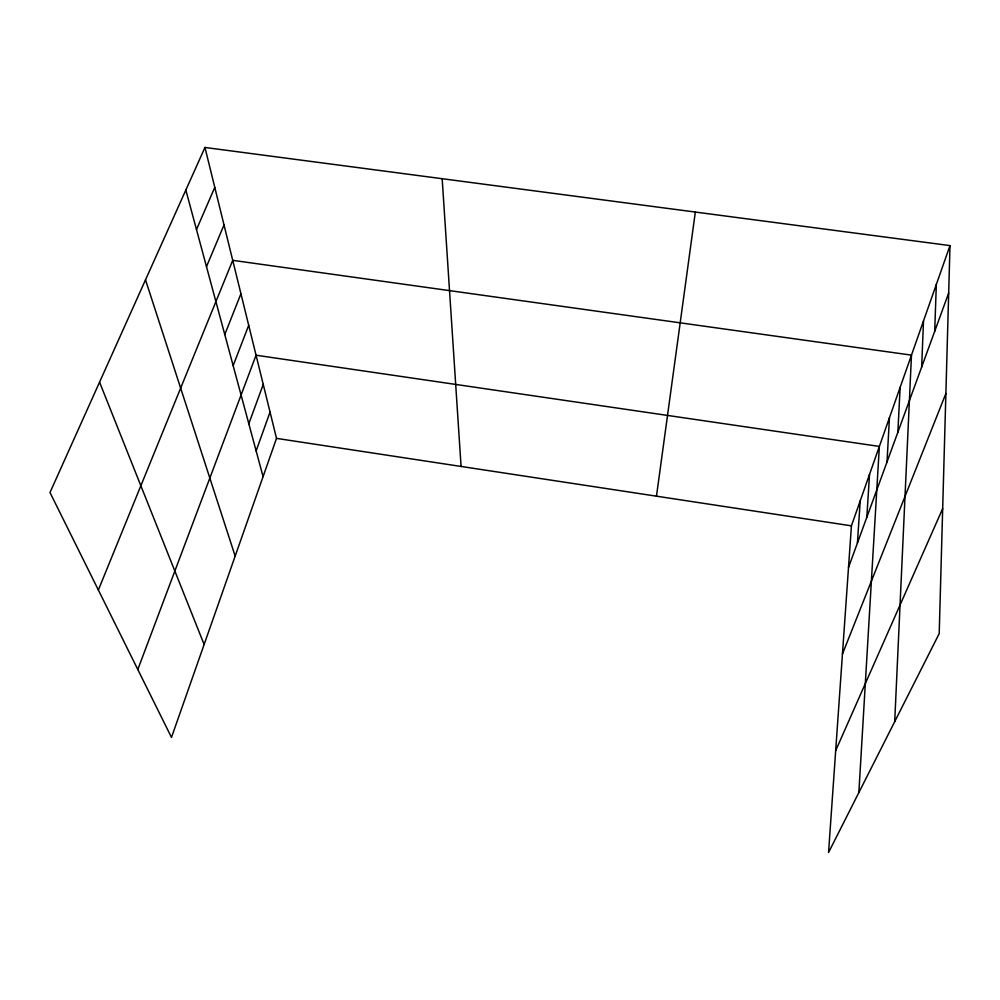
<?xml version="1.0" encoding="UTF-8"?>
<svg xmlns="http://www.w3.org/2000/svg" width="1000" height="1000" viewBox="0 0 1000 1000"><rect width="100%" height="100%" fill="white"/><g stroke="black" fill="none" stroke-linecap="round" stroke-linejoin="round"><path stroke-width="1.5" d="M950 245.6L939.2 633.625L828.55 852.537L851.425 525.837L950 245.6L204.963 147.463L50 492.512L171.488 737.425L276.512 438.375L204.963 147.463M934.712 331.275L936.325 284.462M921.65 367.088L923.512 320.9M894.712 721.65L911.475 355.138L232.725 260.338L98.362 590.013M897.862 432.238L900.138 387.35M887.013 461.962L889.45 417.738M858.863 792.562L879.362 446.425L256.062 355.213L137.8 669.525M866.825 517.288L869.525 474.375M857.412 543.062L860.225 500.8M656.475 496.175L695.337 212.062M256.125 450.887L270.05 412.088M848.512 567.45L948.675 293.025M248.812 423.725L263.25 384.412M233.15 365.625L248.713 325.312M224.775 334.538L240.938 293.738M842.45 654L945.888 393.488M206.488 266.675L224.013 224.95M196.488 229.55L214.775 187.387M835.688 750.612L942.675 508.612M276.512 438.375L851.425 525.837M99.562 382.15L204.125 644.5M145.512 279.837L235.162 556.112M185.837 190.037L263.075 476.662M442.175 178.713L461.075 466.45"/></g></svg>
